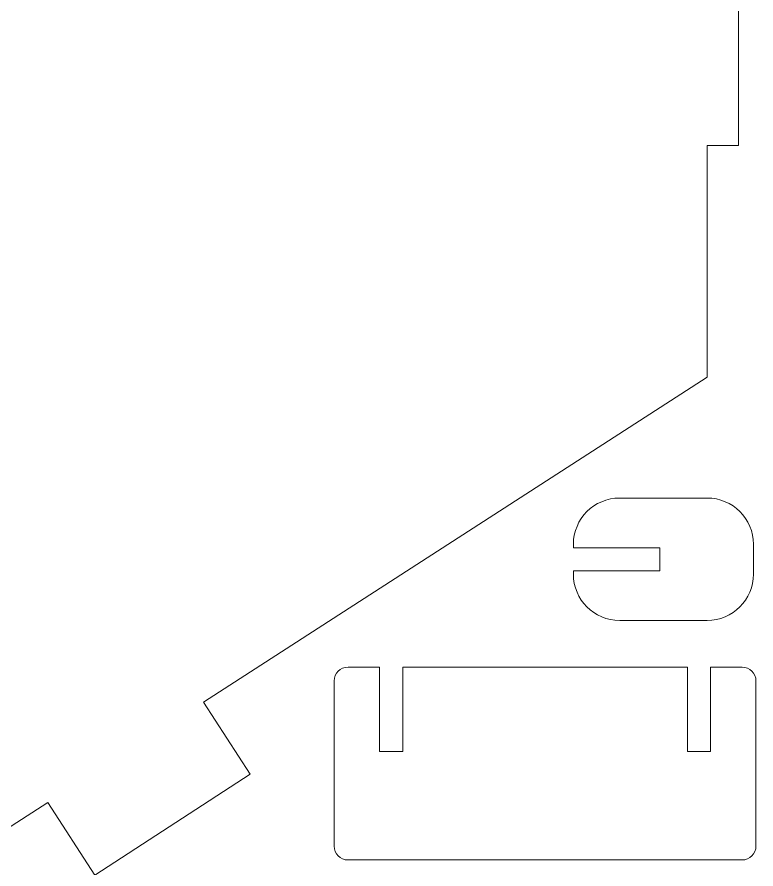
# Model space of a CAD drawing. Header units: millimetres. Extents: x -580 to 580, y -723 to 723.
# Drawn here: x -413.6 to -325.3, y 113 to 214.8 of the extents above; entities that cross this region are included whole.
import ezdxf

# ---------------------------------------------------------------- set-up
doc = ezdxf.new("R2010")
doc.units = ezdxf.units.MM
doc.header["$MEASUREMENT"] = 0
doc.layers.add('Camada 1', color=7, linetype='Continuous')

msp = doc.modelspace()

# ---------------------------------------------------------------- linework, layer by layer
at = {"layer": 'Camada 1', "color": 250, "lineweight": 9}
for points, knots in [([(-327.4136, 221.5947), (-327.4136, 221.5947), (-327.4136, 199.4719), (-327.4136, 199.4719), (-327.4136, 199.4719), (-327.4136, 199.4719), (-331.1503, 199.4719), (-331.1503, 199.4719), (-331.1503, 199.4719), (-331.1503, 199.4719), (-331.1774, 171.7923), (-331.1774, 171.7923), (-331.1774, 171.7923), (-331.1774, 171.7923), (-391.3161, 132.9591), (-391.3161, 132.9591), (-391.3161, 132.9591), (-391.3161, 132.9591), (-385.7102, 124.3267), (-385.7102, 124.3267), (-385.7102, 124.3267), (-385.7102, 124.3267), (-404.264, 112.2775), (-404.264, 112.2775), (-404.264, 112.2775), (-404.264, 112.2775), (-409.9009, 120.958), (-409.9009, 120.958), (-409.9009, 120.958), (-409.9009, 120.958), (-460.1927, 88.4833), (-460.1927, 88.4833), (-460.1927, 88.4833), (-460.1927, 88.4833), (-525.9572, 130.8795), (-525.9572, 130.8795), (-525.9572, 130.8795), (-525.9572, 130.8795), (-533.1604, 119.4193), (-533.1604, 119.4193), (-533.1604, 119.4193), (-533.1604, 119.4193), (-549.8627, 130.0859), (-549.8627, 130.0859), (-549.8627, 130.0859), (-549.8627, 130.0859), (-545.5261, 136.9854), (-545.5261, 136.9854), (-545.5261, 136.9854), (-545.5261, 136.9854), (-538.1889, 132.2052), (-538.1889, 132.2052), (-538.1889, 132.2052), (-538.1889, 132.2052), (-536.7172, 134.5469), (-536.7172, 134.5469), (-536.7172, 134.5469), (-536.7172, 134.5469), (-544.0544, 139.3271), (-544.0544, 139.3271), (-544.0544, 139.3271), (-544.0544, 139.3271), (-542.5246, 141.7606), (-542.5246, 141.7606), (-542.5246, 141.7606), (-542.5246, 141.7606), (-580.1487, 165.8148), (-580.1487, 165.8148), (-580.1487, 165.8148), (-580.1487, 165.8148), (-580.1487, 168.2383), (-580.1487, 168.2383), (-580.1487, 168.2383), (-580.1487, 168.2383), (-575.0627, 168.2383), (-575.0627, 168.2383), (-575.0627, 168.2383), (-575.0627, 168.2383), (-575.0627, 171.0037), (-575.0627, 171.0037), (-575.0627, 171.0037), (-575.0627, 171.0037), (-580.1487, 171.0037), (-580.1487, 171.0037), (-580.1487, 171.0037), (-580.1487, 171.0037), (-580.1487, 175.0521), (-580.1487, 175.0521), (-580.1487, 175.0521), (-580.1487, 175.0521), (-544.189, 198.586), (-544.189, 198.586), (-544.189, 198.586), (-544.189, 198.586), (-545.722, 200.9709), (-545.722, 200.9709), (-545.722, 200.9709), (-545.722, 200.9709), (-536.4172, 206.9523), (-536.4172, 206.9523), (-536.4172, 206.9523), (-536.4172, 206.9523), (-537.9122, 209.2785), (-537.9122, 209.2785), (-537.9122, 209.2785), (-537.9122, 209.2785), (-547.217, 203.2971), (-547.217, 203.2971), (-547.217, 203.2971), (-547.217, 203.2971), (-551.6239, 210.1524), (-551.6239, 210.1524), (-551.6239, 210.1524), (-551.6239, 210.1524), (-533.7516, 221.3779), (-533.7516, 221.3779), (-533.7516, 221.3779), (-533.7516, 221.3779), (-526.3538, 209.869), (-526.3538, 209.869), (-526.3538, 209.869), (-526.3538, 209.869), (-376.7512, 306.9205), (-376.7512, 306.9205), (-376.7512, 306.9205), (-376.7512, 306.9205), (-378.2981, 309.3364), (-378.2981, 309.3364), (-378.2981, 309.3364), (-378.2981, 309.3364), (-368.9844, 315.3029), (-368.9844, 315.3029), (-368.9844, 315.3029), (-368.9844, 315.3029), (-370.5677, 318.0922), (-370.5677, 318.0922), (-370.5677, 318.0922), (-370.5677, 318.0922), (-379.8825, 312.1257), (-379.8825, 312.1257), (-379.8825, 312.1257), (-379.8825, 312.1257), (-384.1861, 318.5267), (-384.1861, 318.5267), (-384.1861, 318.5267), (-384.1861, 318.5267), (-366.2023, 329.8151), (-366.2023, 329.8151), (-366.2023, 329.8151), (-366.2023, 329.8151), (-358.8232, 318.2963), (-358.8232, 318.2963), (-358.8232, 318.2963), (-358.8232, 318.2963), (-331.0148, 336.2943), (-331.0148, 336.2943), (-331.0148, 336.2943), (-331.0148, 336.2943), (-331.0547, 296.2863), (-331.0547, 296.2863), (-331.0547, 296.2863), (-331.0547, 296.2863), (-328.2661, 296.2863), (-328.2661, 296.2863), (-328.2661, 296.2863), (-328.2661, 296.2863), (-328.2661, 274.1635), (-328.2661, 274.1635), (-328.2661, 274.1635), (-328.2661, 274.1635), (-331.0762, 274.1635), (-331.0762, 274.1635), (-331.0762, 274.1635), (-331.0762, 274.1635), (-331.1282, 221.5947), (-331.1282, 221.5947), (-331.1282, 221.5947), (-331.1282, 221.5947), (-327.4136, 221.5947), (-327.4136, 221.5947), (-327.4136, 221.5947), (-327.4136, 221.5947), (-327.4136, 221.5947), (-327.4136, 221.5947)], [0, 0, 0, 0, 0.0212766, 0.0212766, 0.0212766, 0.0212766, 0.04255319, 0.04255319, 0.04255319, 0.04255319, 0.06382979, 0.06382979, 0.06382979, 0.06382979, 0.08510638, 0.08510638, 0.08510638, 0.08510638, 0.10638298, 0.10638298, 0.10638298, 0.10638298, 0.12765957, 0.12765957, 0.12765957, 0.12765957, 0.14893617, 0.14893617, 0.14893617, 0.14893617, 0.17021277, 0.17021277, 0.17021277, 0.17021277, 0.19148936, 0.19148936, 0.19148936, 0.19148936, 0.21276596, 0.21276596, 0.21276596, 0.21276596, 0.23404255, 0.23404255, 0.23404255, 0.23404255, 0.25531915, 0.25531915, 0.25531915, 0.25531915, 0.27659574, 0.27659574, 0.27659574, 0.27659574, 0.29787234, 0.29787234, 0.29787234, 0.29787234, 0.31914894, 0.31914894, 0.31914894, 0.31914894, 0.34042553, 0.34042553, 0.34042553, 0.34042553, 0.36170213, 0.36170213, 0.36170213, 0.36170213, 0.38297872, 0.38297872, 0.38297872, 0.38297872, 0.40425532, 0.40425532, 0.40425532, 0.40425532, 0.42553191, 0.42553191, 0.42553191, 0.42553191, 0.44680851, 0.44680851, 0.44680851, 0.44680851, 0.46808511, 0.46808511, 0.46808511, 0.46808511, 0.4893617, 0.4893617, 0.4893617, 0.4893617, 0.5106383, 0.5106383, 0.5106383, 0.5106383, 0.53191489, 0.53191489, 0.53191489, 0.53191489, 0.55319149, 0.55319149, 0.55319149, 0.55319149, 0.57446809, 0.57446809, 0.57446809, 0.57446809, 0.59574468, 0.59574468, 0.59574468, 0.59574468, 0.61702128, 0.61702128, 0.61702128, 0.61702128, 0.63829787, 0.63829787, 0.63829787, 0.63829787, 0.65957447, 0.65957447, 0.65957447, 0.65957447, 0.68085106, 0.68085106, 0.68085106, 0.68085106, 0.70212766, 0.70212766, 0.70212766, 0.70212766, 0.72340426, 0.72340426, 0.72340426, 0.72340426, 0.74468085, 0.74468085, 0.74468085, 0.74468085, 0.76595745, 0.76595745, 0.76595745, 0.76595745, 0.78723404, 0.78723404, 0.78723404, 0.78723404, 0.80851064, 0.80851064, 0.80851064, 0.80851064, 0.82978723, 0.82978723, 0.82978723, 0.82978723, 0.85106383, 0.85106383, 0.85106383, 0.85106383, 0.87234043, 0.87234043, 0.87234043, 0.87234043, 0.89361702, 0.89361702, 0.89361702, 0.89361702, 0.91489362, 0.91489362, 0.91489362, 0.91489362, 0.93617021, 0.93617021, 0.93617021, 0.93617021, 0.95744681, 0.95744681, 0.95744681, 0.95744681, 1, 1, 1, 1]), ([(-347.1406, 151.8032), (-347.1406, 151.8032), (-347.1406, 151.4), (-347.1406, 151.4), (-347.1406, 151.4), (-347.1406, 151.4), (-336.8037, 151.4), (-336.8037, 151.4), (-336.8037, 151.4), (-336.8037, 151.4), (-336.8037, 148.6346), (-336.8037, 148.6346), (-336.8037, 148.6346), (-336.8037, 148.6346), (-347.1406, 148.6346), (-347.1406, 148.6346), (-347.1406, 148.6346), (-347.1406, 148.6346), (-347.1406, 148.2309), (-347.1406, 148.2309), (-347.1406, 148.2309), (-347.1406, 148.2309), (-347.1119, 147.6674), (-347.1119, 147.6674), (-347.1119, 147.6674), (-347.1119, 147.6674), (-347.0277, 147.1199), (-347.0277, 147.1199), (-347.0277, 147.1199), (-347.0277, 147.1199), (-346.8909, 146.5909), (-346.8909, 146.5909), (-346.8909, 146.5909), (-346.8909, 146.5909), (-346.7041, 146.0834), (-346.7041, 146.0834), (-346.7041, 146.0834), (-346.7041, 146.0834), (-346.4706, 145.6002), (-346.4706, 145.6002), (-346.4706, 145.6002), (-346.4706, 145.6002), (-346.1927, 145.1441), (-346.1927, 145.1441), (-346.1927, 145.1441), (-346.1927, 145.1441), (-345.8735, 144.7181), (-345.8735, 144.7181), (-345.8735, 144.7181), (-345.8735, 144.7181), (-345.516, 144.3248), (-345.516, 144.3248), (-345.516, 144.3248), (-345.516, 144.3248), (-345.1226, 143.9672), (-345.1226, 143.9672), (-345.1226, 143.9672), (-345.1226, 143.9672), (-344.6966, 143.6481), (-344.6966, 143.6481), (-344.6966, 143.6481), (-344.6966, 143.6481), (-344.2406, 143.3702), (-344.2406, 143.3702), (-344.2406, 143.3702), (-344.2406, 143.3702), (-343.7574, 143.1366), (-343.7574, 143.1366), (-343.7574, 143.1366), (-343.7574, 143.1366), (-343.2499, 142.9499), (-343.2499, 142.9499), (-343.2499, 142.9499), (-343.2499, 142.9499), (-342.7209, 142.813), (-342.7209, 142.813), (-342.7209, 142.813), (-342.7209, 142.813), (-342.1733, 142.7289), (-342.1733, 142.7289), (-342.1733, 142.7289), (-342.1733, 142.7289), (-341.6099, 142.7002), (-341.6099, 142.7002), (-341.6099, 142.7002), (-341.6099, 142.7002), (-331.1602, 142.7002), (-331.1602, 142.7002), (-331.1602, 142.7002), (-331.1602, 142.7002), (-330.5968, 142.7289), (-330.5968, 142.7289), (-330.5968, 142.7289), (-330.5968, 142.7289), (-330.0492, 142.813), (-330.0492, 142.813), (-330.0492, 142.813), (-330.0492, 142.813), (-329.5202, 142.9499), (-329.5202, 142.9499), (-329.5202, 142.9499), (-329.5202, 142.9499), (-329.0127, 143.1366), (-329.0127, 143.1366), (-329.0127, 143.1366), (-329.0127, 143.1366), (-328.5295, 143.3702), (-328.5295, 143.3702), (-328.5295, 143.3702), (-328.5295, 143.3702), (-328.0734, 143.6481), (-328.0734, 143.6481), (-328.0734, 143.6481), (-328.0734, 143.6481), (-327.6474, 143.9672), (-327.6474, 143.9672), (-327.6474, 143.9672), (-327.6474, 143.9672), (-327.2541, 144.3248), (-327.2541, 144.3248), (-327.2541, 144.3248), (-327.2541, 144.3248), (-326.8965, 144.7181), (-326.8965, 144.7181), (-326.8965, 144.7181), (-326.8965, 144.7181), (-326.5774, 145.1441), (-326.5774, 145.1441), (-326.5774, 145.1441), (-326.5774, 145.1441), (-326.2995, 145.6002), (-326.2995, 145.6002), (-326.2995, 145.6002), (-326.2995, 145.6002), (-326.0659, 146.0834), (-326.0659, 146.0834), (-326.0659, 146.0834), (-326.0659, 146.0834), (-325.8791, 146.5909), (-325.8791, 146.5909), (-325.8791, 146.5909), (-325.8791, 146.5909), (-325.7423, 147.1199), (-325.7423, 147.1199), (-325.7423, 147.1199), (-325.7423, 147.1199), (-325.6582, 147.6674), (-325.6582, 147.6674), (-325.6582, 147.6674), (-325.6582, 147.6674), (-325.6295, 148.2309), (-325.6295, 148.2309), (-325.6295, 148.2309), (-325.6295, 148.2309), (-325.6295, 151.8032), (-325.6295, 151.8032), (-325.6295, 151.8032), (-325.6295, 151.8032), (-325.6582, 152.3666), (-325.6582, 152.3666), (-325.6582, 152.3666), (-325.6582, 152.3666), (-325.7423, 152.9141), (-325.7423, 152.9141), (-325.7423, 152.9141), (-325.7423, 152.9141), (-325.8791, 153.4431), (-325.8791, 153.4431), (-325.8791, 153.4431), (-325.8791, 153.4431), (-326.0659, 153.9506), (-326.0659, 153.9506), (-326.0659, 153.9506), (-326.0659, 153.9506), (-326.2995, 154.4338), (-326.2995, 154.4338), (-326.2995, 154.4338), (-326.2995, 154.4338), (-326.5774, 154.8899), (-326.5774, 154.8899), (-326.5774, 154.8899), (-326.5774, 154.8899), (-326.8965, 155.3159), (-326.8965, 155.3159), (-326.8965, 155.3159), (-326.8965, 155.3159), (-327.2541, 155.7092), (-327.2541, 155.7092), (-327.2541, 155.7092), (-327.2541, 155.7092), (-327.6474, 156.0668), (-327.6474, 156.0668), (-327.6474, 156.0668), (-327.6474, 156.0668), (-328.0734, 156.3859), (-328.0734, 156.3859), (-328.0734, 156.3859), (-328.0734, 156.3859), (-328.5295, 156.6637), (-328.5295, 156.6637), (-328.5295, 156.6637), (-328.5295, 156.6637), (-329.0127, 156.8974), (-329.0127, 156.8974), (-329.0127, 156.8974), (-329.0127, 156.8974), (-329.5202, 157.0841), (-329.5202, 157.0841), (-329.5202, 157.0841), (-329.5202, 157.0841), (-330.0492, 157.221), (-330.0492, 157.221), (-330.0492, 157.221), (-330.0492, 157.221), (-330.5968, 157.3051), (-330.5968, 157.3051), (-330.5968, 157.3051), (-330.5968, 157.3051), (-331.1602, 157.3339), (-331.1602, 157.3339), (-331.1602, 157.3339), (-331.1602, 157.3339), (-341.6099, 157.3339), (-341.6099, 157.3339), (-341.6099, 157.3339), (-341.6099, 157.3339), (-342.1733, 157.3051), (-342.1733, 157.3051), (-342.1733, 157.3051), (-342.1733, 157.3051), (-342.7209, 157.221), (-342.7209, 157.221), (-342.7209, 157.221), (-342.7209, 157.221), (-343.2499, 157.0841), (-343.2499, 157.0841), (-343.2499, 157.0841), (-343.2499, 157.0841), (-343.7574, 156.8974), (-343.7574, 156.8974), (-343.7574, 156.8974), (-343.7574, 156.8974), (-344.2406, 156.6637), (-344.2406, 156.6637), (-344.2406, 156.6637), (-344.2406, 156.6637), (-344.6966, 156.3859), (-344.6966, 156.3859), (-344.6966, 156.3859), (-344.6966, 156.3859), (-345.1226, 156.0668), (-345.1226, 156.0668), (-345.1226, 156.0668), (-345.1226, 156.0668), (-345.516, 155.7092), (-345.516, 155.7092), (-345.516, 155.7092), (-345.516, 155.7092), (-345.8735, 155.3159), (-345.8735, 155.3159), (-345.8735, 155.3159), (-345.8735, 155.3159), (-346.1927, 154.8899), (-346.1927, 154.8899), (-346.1927, 154.8899), (-346.1927, 154.8899), (-346.4706, 154.4338), (-346.4706, 154.4338), (-346.4706, 154.4338), (-346.4706, 154.4338), (-346.7041, 153.9506), (-346.7041, 153.9506), (-346.7041, 153.9506), (-346.7041, 153.9506), (-346.8909, 153.4431), (-346.8909, 153.4431), (-346.8909, 153.4431), (-346.8909, 153.4431), (-347.0277, 152.9141), (-347.0277, 152.9141), (-347.0277, 152.9141), (-347.0277, 152.9141), (-347.1119, 152.3666), (-347.1119, 152.3666), (-347.1119, 152.3666), (-347.1119, 152.3666), (-347.1406, 151.8032), (-347.1406, 151.8032), (-347.1406, 151.8032), (-347.1406, 151.8032), (-347.1406, 151.8032), (-347.1406, 151.8032)], [0, 0, 0, 0, 0.01351351, 0.01351351, 0.01351351, 0.01351351, 0.02702703, 0.02702703, 0.02702703, 0.02702703, 0.04054054, 0.04054054, 0.04054054, 0.04054054, 0.05405405, 0.05405405, 0.05405405, 0.05405405, 0.06756757, 0.06756757, 0.06756757, 0.06756757, 0.08108108, 0.08108108, 0.08108108, 0.08108108, 0.09459459, 0.09459459, 0.09459459, 0.09459459, 0.10810811, 0.10810811, 0.10810811, 0.10810811, 0.12162162, 0.12162162, 0.12162162, 0.12162162, 0.13513514, 0.13513514, 0.13513514, 0.13513514, 0.14864865, 0.14864865, 0.14864865, 0.14864865, 0.16216216, 0.16216216, 0.16216216, 0.16216216, 0.17567568, 0.17567568, 0.17567568, 0.17567568, 0.18918919, 0.18918919, 0.18918919, 0.18918919, 0.2027027, 0.2027027, 0.2027027, 0.2027027, 0.21621622, 0.21621622, 0.21621622, 0.21621622, 0.22972973, 0.22972973, 0.22972973, 0.22972973, 0.24324324, 0.24324324, 0.24324324, 0.24324324, 0.25675676, 0.25675676, 0.25675676, 0.25675676, 0.27027027, 0.27027027, 0.27027027, 0.27027027, 0.28378378, 0.28378378, 0.28378378, 0.28378378, 0.2972973, 0.2972973, 0.2972973, 0.2972973, 0.31081081, 0.31081081, 0.31081081, 0.31081081, 0.32432432, 0.32432432, 0.32432432, 0.32432432, 0.33783784, 0.33783784, 0.33783784, 0.33783784, 0.35135135, 0.35135135, 0.35135135, 0.35135135, 0.36486486, 0.36486486, 0.36486486, 0.36486486, 0.37837838, 0.37837838, 0.37837838, 0.37837838, 0.39189189, 0.39189189, 0.39189189, 0.39189189, 0.40540541, 0.40540541, 0.40540541, 0.40540541, 0.41891892, 0.41891892, 0.41891892, 0.41891892, 0.43243243, 0.43243243, 0.43243243, 0.43243243, 0.44594595, 0.44594595, 0.44594595, 0.44594595, 0.45945946, 0.45945946, 0.45945946, 0.45945946, 0.47297297, 0.47297297, 0.47297297, 0.47297297, 0.48648649, 0.48648649, 0.48648649, 0.48648649, 0.5, 0.5, 0.5, 0.5, 0.51351351, 0.51351351, 0.51351351, 0.51351351, 0.52702703, 0.52702703, 0.52702703, 0.52702703, 0.54054054, 0.54054054, 0.54054054, 0.54054054, 0.55405405, 0.55405405, 0.55405405, 0.55405405, 0.56756757, 0.56756757, 0.56756757, 0.56756757, 0.58108108, 0.58108108, 0.58108108, 0.58108108, 0.59459459, 0.59459459, 0.59459459, 0.59459459, 0.60810811, 0.60810811, 0.60810811, 0.60810811, 0.62162162, 0.62162162, 0.62162162, 0.62162162, 0.63513514, 0.63513514, 0.63513514, 0.63513514, 0.64864865, 0.64864865, 0.64864865, 0.64864865, 0.66216216, 0.66216216, 0.66216216, 0.66216216, 0.67567568, 0.67567568, 0.67567568, 0.67567568, 0.68918919, 0.68918919, 0.68918919, 0.68918919, 0.7027027, 0.7027027, 0.7027027, 0.7027027, 0.71621622, 0.71621622, 0.71621622, 0.71621622, 0.72972973, 0.72972973, 0.72972973, 0.72972973, 0.74324324, 0.74324324, 0.74324324, 0.74324324, 0.75675676, 0.75675676, 0.75675676, 0.75675676, 0.77027027, 0.77027027, 0.77027027, 0.77027027, 0.78378378, 0.78378378, 0.78378378, 0.78378378, 0.7972973, 0.7972973, 0.7972973, 0.7972973, 0.81081081, 0.81081081, 0.81081081, 0.81081081, 0.82432432, 0.82432432, 0.82432432, 0.82432432, 0.83783784, 0.83783784, 0.83783784, 0.83783784, 0.85135135, 0.85135135, 0.85135135, 0.85135135, 0.86486486, 0.86486486, 0.86486486, 0.86486486, 0.87837838, 0.87837838, 0.87837838, 0.87837838, 0.89189189, 0.89189189, 0.89189189, 0.89189189, 0.90540541, 0.90540541, 0.90540541, 0.90540541, 0.91891892, 0.91891892, 0.91891892, 0.91891892, 0.93243243, 0.93243243, 0.93243243, 0.93243243, 0.94594595, 0.94594595, 0.94594595, 0.94594595, 0.95945946, 0.95945946, 0.95945946, 0.95945946, 0.97297297, 0.97297297, 0.97297297, 0.97297297, 1, 1, 1, 1]), ([(-326.9993, 114.0886), (-326.9993, 114.0886), (-374.044, 114.0886), (-374.044, 114.0886), (-374.044, 114.0886), (-374.044, 114.0886), (-374.3773, 114.1224), (-374.3773, 114.1224), (-374.3773, 114.1224), (-374.3773, 114.1224), (-374.6882, 114.2195), (-374.6882, 114.2195), (-374.6882, 114.2195), (-374.6882, 114.2195), (-374.97, 114.3729), (-374.97, 114.3729), (-374.97, 114.3729), (-374.97, 114.3729), (-375.2158, 114.5759), (-375.2158, 114.5759), (-375.2158, 114.5759), (-375.2158, 114.5759), (-375.4188, 114.8218), (-375.4188, 114.8218), (-375.4188, 114.8218), (-375.4188, 114.8218), (-375.5723, 115.1035), (-375.5723, 115.1035), (-375.5723, 115.1035), (-375.5723, 115.1035), (-375.6694, 115.4145), (-375.6694, 115.4145), (-375.6694, 115.4145), (-375.6694, 115.4145), (-375.7032, 115.7478), (-375.7032, 115.7478), (-375.7032, 115.7478), (-375.7032, 115.7478), (-375.7032, 135.4769), (-375.7032, 135.4769), (-375.7032, 135.4769), (-375.7032, 135.4769), (-375.6694, 135.8102), (-375.6694, 135.8102), (-375.6694, 135.8102), (-375.6694, 135.8102), (-375.5723, 136.1211), (-375.5723, 136.1211), (-375.5723, 136.1211), (-375.5723, 136.1211), (-375.4188, 136.4029), (-375.4188, 136.4029), (-375.4188, 136.4029), (-375.4188, 136.4029), (-375.2158, 136.6487), (-375.2158, 136.6487), (-375.2158, 136.6487), (-375.2158, 136.6487), (-374.97, 136.8517), (-374.97, 136.8517), (-374.97, 136.8517), (-374.97, 136.8517), (-374.6882, 137.0051), (-374.6882, 137.0051), (-374.6882, 137.0051), (-374.6882, 137.0051), (-374.3773, 137.1022), (-374.3773, 137.1022), (-374.3773, 137.1022), (-374.3773, 137.1022), (-374.044, 137.1361), (-374.044, 137.1361), (-374.044, 137.1361), (-374.044, 137.1361), (-370.2787, 137.1361), (-370.2787, 137.1361), (-370.2787, 137.1361), (-370.2787, 137.1361), (-370.2787, 127.057), (-370.2787, 127.057), (-370.2787, 127.057), (-370.2787, 127.057), (-367.5133, 127.057), (-367.5133, 127.057), (-367.5133, 127.057), (-367.5133, 127.057), (-367.5133, 137.1361), (-367.5133, 137.1361), (-367.5133, 137.1361), (-367.5133, 137.1361), (-333.5294, 137.1361), (-333.5294, 137.1361), (-333.5294, 137.1361), (-333.5294, 137.1361), (-333.5294, 127.057), (-333.5294, 127.057), (-333.5294, 127.057), (-333.5294, 127.057), (-330.764, 127.057), (-330.764, 127.057), (-330.764, 127.057), (-330.764, 127.057), (-330.764, 137.1361), (-330.764, 137.1361), (-330.764, 137.1361), (-330.764, 137.1361), (-326.9993, 137.1361), (-326.9993, 137.1361), (-326.9993, 137.1361), (-326.9993, 137.1361), (-326.6659, 137.1022), (-326.6659, 137.1022), (-326.6659, 137.1022), (-326.6659, 137.1022), (-326.355, 137.0051), (-326.355, 137.0051), (-326.355, 137.0051), (-326.355, 137.0051), (-326.0732, 136.8517), (-326.0732, 136.8517), (-326.0732, 136.8517), (-326.0732, 136.8517), (-325.8275, 136.6487), (-325.8275, 136.6487), (-325.8275, 136.6487), (-325.8275, 136.6487), (-325.6244, 136.4029), (-325.6244, 136.4029), (-325.6244, 136.4029), (-325.6244, 136.4029), (-325.4709, 136.1211), (-325.4709, 136.1211), (-325.4709, 136.1211), (-325.4709, 136.1211), (-325.3739, 135.8102), (-325.3739, 135.8102), (-325.3739, 135.8102), (-325.3739, 135.8102), (-325.3401, 135.4769), (-325.3401, 135.4769), (-325.3401, 135.4769), (-325.3401, 135.4769), (-325.3401, 115.7478), (-325.3401, 115.7478), (-325.3401, 115.7478), (-325.3401, 115.7478), (-325.3739, 115.4145), (-325.3739, 115.4145), (-325.3739, 115.4145), (-325.3739, 115.4145), (-325.4709, 115.1035), (-325.4709, 115.1035), (-325.4709, 115.1035), (-325.4709, 115.1035), (-325.6244, 114.8218), (-325.6244, 114.8218), (-325.6244, 114.8218), (-325.6244, 114.8218), (-325.8275, 114.5759), (-325.8275, 114.5759), (-325.8275, 114.5759), (-325.8275, 114.5759), (-326.0732, 114.3729), (-326.0732, 114.3729), (-326.0732, 114.3729), (-326.0732, 114.3729), (-326.355, 114.2195), (-326.355, 114.2195), (-326.355, 114.2195), (-326.355, 114.2195), (-326.6659, 114.1224), (-326.6659, 114.1224), (-326.6659, 114.1224), (-326.6659, 114.1224), (-326.9993, 114.0886), (-326.9993, 114.0886), (-326.9993, 114.0886), (-326.9993, 114.0886), (-326.9993, 114.0886), (-326.9993, 114.0886)], [0, 0, 0, 0, 0.02173913, 0.02173913, 0.02173913, 0.02173913, 0.04347826, 0.04347826, 0.04347826, 0.04347826, 0.06521739, 0.06521739, 0.06521739, 0.06521739, 0.08695652, 0.08695652, 0.08695652, 0.08695652, 0.10869565, 0.10869565, 0.10869565, 0.10869565, 0.13043478, 0.13043478, 0.13043478, 0.13043478, 0.15217391, 0.15217391, 0.15217391, 0.15217391, 0.17391304, 0.17391304, 0.17391304, 0.17391304, 0.19565217, 0.19565217, 0.19565217, 0.19565217, 0.2173913, 0.2173913, 0.2173913, 0.2173913, 0.23913043, 0.23913043, 0.23913043, 0.23913043, 0.26086957, 0.26086957, 0.26086957, 0.26086957, 0.2826087, 0.2826087, 0.2826087, 0.2826087, 0.30434783, 0.30434783, 0.30434783, 0.30434783, 0.32608696, 0.32608696, 0.32608696, 0.32608696, 0.34782609, 0.34782609, 0.34782609, 0.34782609, 0.36956522, 0.36956522, 0.36956522, 0.36956522, 0.39130435, 0.39130435, 0.39130435, 0.39130435, 0.41304348, 0.41304348, 0.41304348, 0.41304348, 0.43478261, 0.43478261, 0.43478261, 0.43478261, 0.45652174, 0.45652174, 0.45652174, 0.45652174, 0.47826087, 0.47826087, 0.47826087, 0.47826087, 0.5, 0.5, 0.5, 0.5, 0.52173913, 0.52173913, 0.52173913, 0.52173913, 0.54347826, 0.54347826, 0.54347826, 0.54347826, 0.56521739, 0.56521739, 0.56521739, 0.56521739, 0.58695652, 0.58695652, 0.58695652, 0.58695652, 0.60869565, 0.60869565, 0.60869565, 0.60869565, 0.63043478, 0.63043478, 0.63043478, 0.63043478, 0.65217391, 0.65217391, 0.65217391, 0.65217391, 0.67391304, 0.67391304, 0.67391304, 0.67391304, 0.69565217, 0.69565217, 0.69565217, 0.69565217, 0.7173913, 0.7173913, 0.7173913, 0.7173913, 0.73913043, 0.73913043, 0.73913043, 0.73913043, 0.76086957, 0.76086957, 0.76086957, 0.76086957, 0.7826087, 0.7826087, 0.7826087, 0.7826087, 0.80434783, 0.80434783, 0.80434783, 0.80434783, 0.82608696, 0.82608696, 0.82608696, 0.82608696, 0.84782609, 0.84782609, 0.84782609, 0.84782609, 0.86956522, 0.86956522, 0.86956522, 0.86956522, 0.89130435, 0.89130435, 0.89130435, 0.89130435, 0.91304348, 0.91304348, 0.91304348, 0.91304348, 0.93478261, 0.93478261, 0.93478261, 0.93478261, 0.95652174, 0.95652174, 0.95652174, 0.95652174, 1, 1, 1, 1])]:
    msp.add_open_spline(points, degree=3, knots=knots, dxfattribs=at)

doc.saveas('drawing.dxf')
